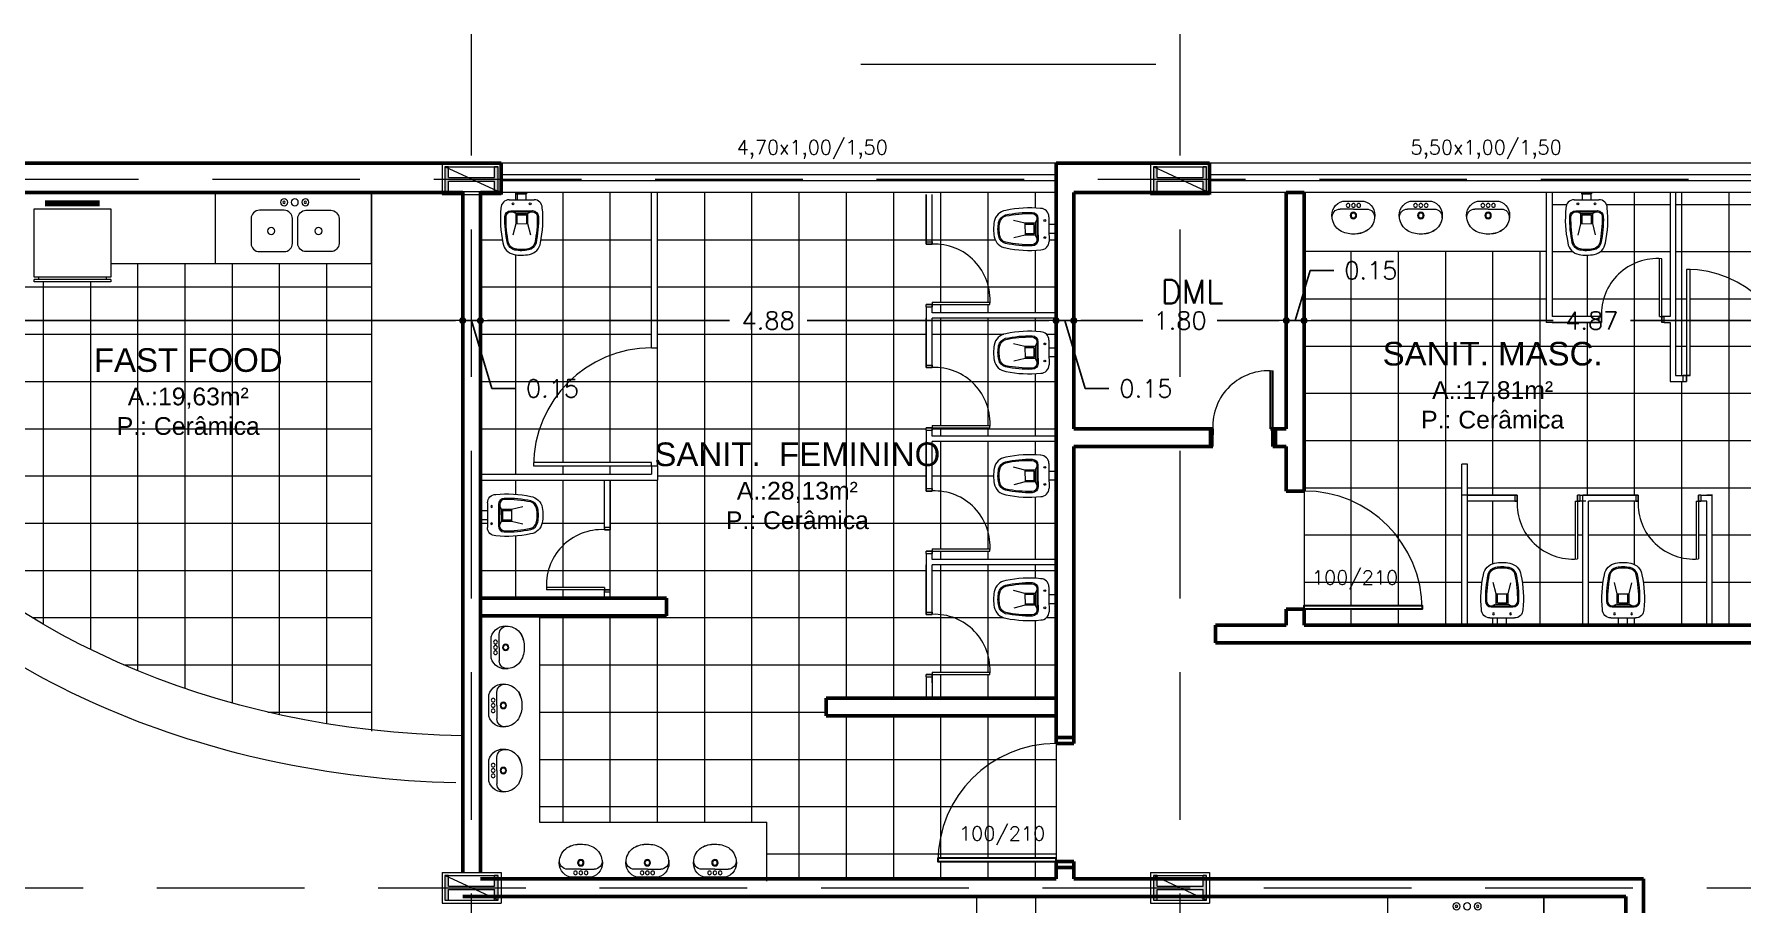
# Model space of a CAD drawing. Header units: millimetres. Extents: x 873 to 1072, y 159 to 369.
# Drawn here: x 923.58 to 938.04, y 186.31 to 193.68 of the extents above; entities that cross this region are included whole.
import ezdxf

# ---------------------------------------------------------------- set-up
doc = ezdxf.new("R2010")
doc.units = ezdxf.units.MM
doc.header["$LTSCALE"] = 10
doc.header["$PDMODE"] = 34
doc.linetypes.add('DASHED2', pattern=[0.375, 0.25, -0.125])
doc.layers.get('0').update_dxf_attribs({"color": 90})
for name, color, linetype, lineweight in [('cinza 03', 252, 'Continuous', 13), ('COR2', 90, 'Continuous', 9), ('COTA', 90, 'Continuous', 9), ('Esquadrias', 180, 'Continuous', 30), ('linha estutura', 252, 'Continuous', 13), ('MOB', 90, 'Continuous', 13), ('Mobilia', 90, 'Continuous', 13), ('PAREDES', 50, 'Continuous', 50), ('PAREDES 2', 50, 'Continuous', 50), ('Pilares', 16, 'Continuous', 20), ('pn 02', 16, 'Continuous', 20), ('PN-01', 90, 'Continuous', 13), ('PN-03', 180, 'Continuous', 30), ('SANITARIOS', 90, 'Continuous', 13), ('texto', 16, 'Continuous', 20)]:
    doc.layers.add(name, color=color, linetype=linetype, lineweight=lineweight)
doc.styles.get("Standard").update_dxf_attribs({"font": 'simplex.shx'})
doc.dimstyles.new('1-100', dxfattribs={"dimtxt": 0.15, "dimasz": 0.06, "dimexe": 0.2, "dimexo": 0.1, "dimgap": 0.1, "dimtad": 0, "dimzin": 0, "dimdsep": 46, "dimtxsty": 'Standard', "dimblk": 'DOT', "dimcen": 0.09, "dimclrd": 90, "dimclre": 90, "dimclrt": 16, "dimadec": 0, "dimazin": 0, "dimtfac": 1, "dimtofl": 0, "dimtmove": 0, "dimatfit": 3, "dimldrblk": 'DOT', "dimfxl": 0, "dimtolj": 1, "dimtzin": 0, "dimarcsym": 0})
pattern_1 = [(0, (928.8546, 192.33744), (0, 0.4), []), (90, (928.8546, 192.33744), (-0.4, 2e-17), [])]

# ---------------------------------------------------------------- blocks, each defined once
blk = doc.blocks.new('carraro-vaso-P')
at = {"layer": 'SANITARIOS'}
for p, q in [((-0.043, 0), (0.042, 0)), ((-0.043, 0), (-0.043, -0.01)), ((0.042, 0), (0.042, -0.01)), ((-0.105, -0.06), (0, -0.06)), ((-0.043, -0.01), (0.042, -0.01)), ((-0.038, -0.01), (-0.038, -0.06)), ((0, -0.06), (0.105, -0.06)), ((0.037, -0.01), (0.037, -0.06))]:
    blk.add_line(p, q, dxfattribs=at)
at = {"layer": 'SANITARIOS', "color": 7}
for p, q in [((-0.05, -0.178), (-0.078, -0.164)), ((-0.05, -0.263), (-0.075, -0.359)), ((0.05, -0.178), (0.078, -0.164)), ((0.05, -0.263), (0.074, -0.359))]:
    blk.add_line(p, q, dxfattribs=at)
at = {"layer": 'SANITARIOS', "color": 8}
for p, q in [((-0.05, -0.178), (-0.05, -0.263)), ((-0.05, -0.178), (0.05, -0.178)), ((-0.05, -0.263), (0.05, -0.263)), ((-0.04, -0.188), (-0.04, -0.263)), ((-0.04, -0.188), (0.04, -0.188)), ((0.04, -0.188), (0.04, -0.263)), ((0.05, -0.178), (0.05, -0.263))]:
    blk.add_line(p, q, dxfattribs=at)
at = {"layer": 'SANITARIOS'}
blk.add_lwpolyline([(0, -0.492, -0.052452), (-0.058, -0.486, -0.283821), (-0.121, -0.428, -0.055409), (-0.142, -0.202, -0.40571), (-0.092, -0.153), (0, -0.153), (0.092, -0.153, -0.40571), (0.142, -0.202, -0.055409), (0.121, -0.428, -0.283821), (0.058, -0.486, -0.052452), (0, -0.492, -0.051673)], format="xyb", dxfattribs=at)
at = {"layer": 'SANITARIOS', "color": 7}
blk.add_lwpolyline([(0, -0.482, -0.052555), (-0.056, -0.476, -0.282834), (-0.112, -0.426, -0.055302), (-0.132, -0.202, -0.405417), (-0.092, -0.163), (0.092, -0.163, -0.405417), (0.132, -0.202, -0.055302), (0.111, -0.426, -0.282834), (0.056, -0.476, -0.052555), (0, -0.482, -0.052555)], format="xyb", dxfattribs=at)
at = {"layer": 'SANITARIOS', "color": 8}
for centre in [(-0.073, -0.095), (0.072, -0.095)]:
    blk.add_circle(centre, 0.0075, dxfattribs=at)
at = {"layer": 'SANITARIOS'}
for centre, radius, start, end in [((0.755, -0.228), 0.935, 174.0046, 192.2109), ((-0.105, -0.13), 0.07, 90, 180), ((0.105, -0.13), 0.07, 0, 90), ((-0.755, -0.228), 0.935, 347.7891, 5.9954), ((-0.045, -0.41), 0.115, 187.7128, 260.2946), ((0.045, -0.41), 0.115, 279.7054, 352.2872), ((0, -0.216), 0.314, 258.1908, 270.023), ((0, -0.216), 0.314, 269.977, 281.8092)]:
    blk.add_arc(centre, radius, start, end, dxfattribs=at)
blk = doc.blocks.new('PIA')
at = {"layer": 'SANITARIOS'}
for q in [(930.986, 331.097), (931.211, 331.097)]:
    blk.add_line((931.098, 331.097), q, dxfattribs=at)
blk.add_lwpolyline([(931.188, 331.165), (931.008, 331.165)], dxfattribs=at)
blk.add_lwpolyline([(930.984, 330.914, 0.140097), (931.098, 330.886)], format="xyb", dxfattribs=at)
at = {"layer": 'SANITARIOS', "color": 7}
for centre, radius in [((931.053, 331.129), 0.0158), ((931.098, 331.043), 0.027), ((931.098, 331.129), 0.0158), ((931.143, 331.129), 0.0158)]:
    blk.add_circle(centre, radius, dxfattribs=at)
at = {"layer": 'SANITARIOS', "color": 8}
blk.add_circle((931.098, 331.043), 0.0203, dxfattribs=at)
at = {"layer": 'SANITARIOS'}
for centre, radius, start, end in [((931.04, 331.045), 0.124, 104.7967, 191.2251), ((930.986, 331.03), 0.0675, 90, 187.2354), ((931.157, 331.045), 0.124, 348.7749, 75.2033), ((931.211, 331.03), 0.0675, 352.7646, 90), ((931.06, 331.035), 0.142, 185.4529, 237.5567), ((931.092, 331.1), 0.214, 239.8755, 271.7757), ((931.105, 331.1), 0.214, 268.2243, 300.1245), ((931.136, 331.035), 0.142, 302.4433, 354.5471)]:
    blk.add_arc(centre, radius, start, end, dxfattribs=at)
blk = doc.blocks.new('pia coz.')
at = {"layer": 'COR2'}
blk.add_lwpolyline([(0, -0.6), (0, 0), (1.323, 0), (1.323, -0.6)], close=True, dxfattribs=at)
for points in [[(0.624, -0.43), (0.624, -0.22, 0.414214), (0.554, -0.15), (0.344, -0.15, 0.414214), (0.274, -0.22), (0.274, -0.43, 0.414214), (0.344, -0.5), (0.554, -0.5, 0.414214)], [(0.669, -0.43), (0.669, -0.22, -0.414214), (0.739, -0.15), (0.949, -0.15, -0.414214), (1.019, -0.22), (1.019, -0.43, -0.414214), (0.949, -0.5), (0.739, -0.5, -0.414214)]]:
    blk.add_lwpolyline(points, format="xyb", close=True, dxfattribs=at)
for centre, radius in [((0.559, -0.082), 0.03), ((0.559, -0.082), 0.01), ((0.649, -0.082), 0.03), ((0.739, -0.082), 0.03), ((0.739, -0.082), 0.01), ((0.448, -0.325), 0.03), ((0.849, -0.325), 0.03)]:
    blk.add_circle(centre, radius, dxfattribs=at)
blk = doc.blocks.new('geladeira')
at = {"layer": 'COR2'}
for p, q in [((-0.02, -0.05), (-0.02, 0)), ((-0.01, -0.05), (-0.01, 0)), ((0, -0.05), (0, 0)), ((0.01, -0.05), (0.01, 0)), ((0.02, -0.05), (0.02, 0)), ((0.03, -0.05), (0.03, 0)), ((0.04, -0.05), (0.04, 0)), ((0.05, -0.05), (0.05, 0)), ((0.06, -0.05), (0.06, 0)), ((0.07, -0.05), (0.07, 0)), ((0.08, -0.05), (0.08, 0)), ((0.09, -0.05), (0.09, 0)), ((0.1, -0.05), (0.1, 0)), ((0.11, -0.05), (0.11, 0)), ((0.12, -0.05), (0.12, 0)), ((0.13, -0.05), (0.13, 0)), ((0.14, -0.05), (0.14, 0)), ((0.15, -0.05), (0.15, 0)), ((0.16, -0.05), (0.16, 0)), ((0.17, -0.05), (0.17, 0)), ((0.18, -0.05), (0.18, 0)), ((0.19, -0.05), (0.19, 0)), ((0.2, -0.05), (0.2, 0)), ((0.21, -0.05), (0.21, 0)), ((0.22, -0.05), (0.22, 0)), ((0.23, -0.05), (0.23, 0)), ((0.24, -0.05), (0.24, 0)), ((0.25, -0.05), (0.25, 0)), ((0.26, -0.05), (0.26, 0)), ((0.27, -0.05), (0.27, 0)), ((0.28, -0.05), (0.28, 0)), ((0.29, -0.05), (0.29, 0)), ((0.3, -0.05), (0.3, 0)), ((0.31, -0.05), (0.31, 0)), ((0.32, -0.05), (0.32, 0)), ((0.33, -0.05), (0.33, 0)), ((0.34, -0.05), (0.34, 0)), ((0.35, -0.05), (0.35, 0)), ((0.36, -0.05), (0.36, 0)), ((0.37, -0.05), (0.37, 0)), ((0.38, -0.05), (0.38, 0)), ((0.39, -0.05), (0.39, 0)), ((0.4, -0.05), (0.4, 0)), ((0.41, -0.05), (0.41, 0)), ((0.42, -0.05), (0.42, 0)), ((0.43, -0.05), (0.43, 0)), ((0.53, -0.07), (-0.12, -0.07)), ((-0.12, -0.07), (-0.12, -0.65)), ((0.53, -0.65), (0.53, -0.07)), ((-0.12, -0.65), (0.53, -0.65)), ((-0.12, -0.67), (0.53, -0.67)), ((-0.12, -0.67), (-0.12, -0.69)), ((-0.12, -0.69), (0.53, -0.69)), ((-0.08, -0.65), (-0.08, -0.67)), ((0.49, -0.67), (0.49, -0.65)), ((0.53, -0.69), (0.53, -0.67))]:
    blk.add_line(p, q, dxfattribs=at)
blk = doc.blocks.new('_DOT')
at = {"color": 0, "linetype": 'ByBlock'}
blk.add_line((-0.5, 0), (-1, 0), dxfattribs=at)
at = {"color": 0, "linetype": 'ByBlock', "const_width": 0.5}
blk.add_lwpolyline([(-0.25, 0, 1), (0.25, 0, 1)], format="xyb", close=True, dxfattribs=at)
blk = doc.blocks.new('*D130')
at = {"layer": 'Defpoints', "color": 0}
for p in [(918.293, 191.253), (927.205, 191.253), (927.205, 191.253)]:
    blk.add_point(p, dxfattribs=at)
at = {"layer": 'linha estutura', "color": 90, "lineweight": -2}
for p, q in [((918.293, 191.353), (918.293, 191.453)), ((927.205, 191.353), (927.205, 191.453)), ((918.353, 191.253), (922.453, 191.253)), ((927.145, 191.253), (923.045, 191.253))]:
    blk.add_line(p, q, dxfattribs=at)
at = {"layer": 'linha estutura', "color": 90, "lineweight": -2, "xscale": 0.06, "yscale": 0.06, "zscale": 0.06, "rotation": 180}
blk.add_blockref('_DOT', (918.293, 191.253), dxfattribs=at)
at = {"layer": 'linha estutura', "color": 90, "lineweight": -2, "xscale": 0.06, "yscale": 0.06, "zscale": 0.06}
blk.add_blockref('_DOT', (927.205, 191.253), dxfattribs=at)
at = {"layer": 'linha estutura', "color": 16, "insert": (922.749, 191.253), "char_height": 0.15, "attachment_point": 5}
blk.add_mtext('\\A1;8.91', dxfattribs=at)
blk = doc.blocks.new('*D131')
at = {"layer": 'Defpoints', "color": 0}
for p in [(927.205, 191.253), (927.355, 191.253), (927.355, 191.253)]:
    blk.add_point(p, dxfattribs=at)
at = {"layer": 'linha estutura', "color": 90, "lineweight": -2}
for p, q in [((927.205, 191.353), (927.205, 191.453)), ((927.145, 191.253), (927.085, 191.253)), ((927.205, 191.253), (927.355, 191.253)), ((927.28, 191.253), (927.452, 190.678)), ((927.415, 191.253), (927.475, 191.253)), ((927.355, 191.153), (927.355, 191.053)), ((927.452, 190.678), (927.652, 190.678))]:
    blk.add_line(p, q, dxfattribs=at)
at = {"layer": 'linha estutura', "color": 90, "lineweight": -2, "xscale": 0.06, "yscale": 0.06, "zscale": 0.06}
blk.add_blockref('_DOT', (927.205, 191.253), dxfattribs=at)
at = {"layer": 'linha estutura', "color": 90, "lineweight": -2, "xscale": 0.06, "yscale": 0.06, "zscale": 0.06, "rotation": 180}
blk.add_blockref('_DOT', (927.355, 191.253), dxfattribs=at)
at = {"layer": 'linha estutura', "color": 16, "insert": (927.966, 190.678), "char_height": 0.15, "attachment_point": 5}
blk.add_mtext('\\A1;0.15', dxfattribs=at)
blk = doc.blocks.new('*D132')
at = {"layer": 'Defpoints', "color": 0}
for p in [(927.355, 191.253), (932.23, 191.253), (932.23, 191.253)]:
    blk.add_point(p, dxfattribs=at)
at = {"layer": 'linha estutura', "color": 90, "lineweight": -2}
for p, q in [((927.415, 191.253), (929.464, 191.253)), ((932.17, 191.253), (930.121, 191.253)), ((927.355, 191.153), (927.355, 191.053)), ((932.23, 191.153), (932.23, 191.053))]:
    blk.add_line(p, q, dxfattribs=at)
at = {"layer": 'linha estutura', "color": 90, "lineweight": -2, "xscale": 0.06, "yscale": 0.06, "zscale": 0.06, "rotation": 180}
blk.add_blockref('_DOT', (927.355, 191.253), dxfattribs=at)
at = {"layer": 'linha estutura', "color": 90, "lineweight": -2, "xscale": 0.06, "yscale": 0.06, "zscale": 0.06}
blk.add_blockref('_DOT', (932.23, 191.253), dxfattribs=at)
at = {"layer": 'linha estutura', "color": 16, "insert": (929.792, 191.253), "char_height": 0.15, "attachment_point": 5}
blk.add_mtext('\\A1;4.88', dxfattribs=at)
blk = doc.blocks.new('*D133')
at = {"layer": 'Defpoints', "color": 0}
for p in [(932.23, 191.253), (932.38, 191.253), (932.38, 191.253)]:
    blk.add_point(p, dxfattribs=at)
at = {"layer": 'linha estutura', "color": 90, "lineweight": -2}
for p, q in [((932.17, 191.253), (932.11, 191.253)), ((932.23, 191.253), (932.38, 191.253)), ((932.305, 191.253), (932.477, 190.678)), ((932.44, 191.253), (932.5, 191.253)), ((932.23, 191.153), (932.23, 191.053)), ((932.38, 191.153), (932.38, 191.053)), ((932.477, 190.678), (932.677, 190.678))]:
    blk.add_line(p, q, dxfattribs=at)
at = {"layer": 'linha estutura', "color": 90, "lineweight": -2, "xscale": 0.06, "yscale": 0.06, "zscale": 0.06}
blk.add_blockref('_DOT', (932.23, 191.253), dxfattribs=at)
at = {"layer": 'linha estutura', "color": 90, "lineweight": -2, "xscale": 0.06, "yscale": 0.06, "zscale": 0.06, "rotation": 180}
blk.add_blockref('_DOT', (932.38, 191.253), dxfattribs=at)
at = {"layer": 'linha estutura', "color": 16, "insert": (932.991, 190.678), "char_height": 0.15, "attachment_point": 5}
blk.add_mtext('\\A1;0.15', dxfattribs=at)
blk = doc.blocks.new('*D134')
at = {"layer": 'Defpoints', "color": 0}
for p in [(932.38, 191.253), (934.18, 191.253), (934.18, 191.253)]:
    blk.add_point(p, dxfattribs=at)
at = {"layer": 'linha estutura', "color": 90, "lineweight": -2}
for p, q in [((934.18, 191.353), (934.18, 191.453)), ((932.44, 191.253), (932.965, 191.253)), ((934.12, 191.253), (933.594, 191.253)), ((932.38, 191.153), (932.38, 191.053))]:
    blk.add_line(p, q, dxfattribs=at)
at = {"layer": 'linha estutura', "color": 90, "lineweight": -2, "xscale": 0.06, "yscale": 0.06, "zscale": 0.06, "rotation": 180}
blk.add_blockref('_DOT', (932.38, 191.253), dxfattribs=at)
at = {"layer": 'linha estutura', "color": 90, "lineweight": -2, "xscale": 0.06, "yscale": 0.06, "zscale": 0.06}
blk.add_blockref('_DOT', (934.18, 191.253), dxfattribs=at)
at = {"layer": 'linha estutura', "color": 16, "insert": (933.28, 191.253), "char_height": 0.15, "attachment_point": 5}
blk.add_mtext('\\A1;1.80', dxfattribs=at)
blk = doc.blocks.new('*D135')
at = {"layer": 'Defpoints', "color": 0}
for p in [(934.18, 191.253), (934.33, 191.253), (934.33, 191.253)]:
    blk.add_point(p, dxfattribs=at)
at = {"layer": 'linha estutura', "color": 90, "lineweight": -2}
for p, q in [((934.255, 191.253), (934.382, 191.678)), ((934.382, 191.678), (934.582, 191.678)), ((934.18, 191.353), (934.18, 191.453)), ((934.33, 191.353), (934.33, 191.453)), ((934.12, 191.253), (934.06, 191.253)), ((934.18, 191.253), (934.33, 191.253)), ((934.39, 191.253), (934.45, 191.253))]:
    blk.add_line(p, q, dxfattribs=at)
at = {"layer": 'linha estutura', "color": 90, "lineweight": -2, "xscale": 0.06, "yscale": 0.06, "zscale": 0.06}
blk.add_blockref('_DOT', (934.18, 191.253), dxfattribs=at)
at = {"layer": 'linha estutura', "color": 90, "lineweight": -2, "xscale": 0.06, "yscale": 0.06, "zscale": 0.06, "rotation": 180}
blk.add_blockref('_DOT', (934.33, 191.253), dxfattribs=at)
at = {"layer": 'linha estutura', "color": 16, "insert": (934.896, 191.678), "char_height": 0.15, "attachment_point": 5}
blk.add_mtext('\\A1;0.15', dxfattribs=at)
blk = doc.blocks.new('*D136')
at = {"layer": 'Defpoints', "color": 0}
for p in [(934.33, 191.253), (939.205, 191.253), (939.205, 191.253)]:
    blk.add_point(p, dxfattribs=at)
at = {"layer": 'linha estutura', "color": 90, "lineweight": -2}
for p, q in [((934.33, 191.353), (934.33, 191.453)), ((939.205, 191.353), (939.205, 191.453)), ((934.39, 191.253), (936.439, 191.253)), ((939.145, 191.253), (937.096, 191.253))]:
    blk.add_line(p, q, dxfattribs=at)
at = {"layer": 'linha estutura', "color": 90, "lineweight": -2, "xscale": 0.06, "yscale": 0.06, "zscale": 0.06, "rotation": 180}
blk.add_blockref('_DOT', (934.33, 191.253), dxfattribs=at)
at = {"layer": 'linha estutura', "color": 90, "lineweight": -2, "xscale": 0.06, "yscale": 0.06, "zscale": 0.06}
blk.add_blockref('_DOT', (939.205, 191.253), dxfattribs=at)
at = {"layer": 'linha estutura', "color": 16, "insert": (936.767, 191.253), "char_height": 0.15, "attachment_point": 5}
blk.add_mtext('\\A1;4.87', dxfattribs=at)

msp = doc.modelspace()

# ---------------------------------------------------------------- hatches: boundary and pattern name
at = {"layer": 'cinza 03'}
h = msp.add_hatch(dxfattribs=at)
h.set_pattern_fill('_USER', color=256, scale=0.4, style=0, double=1, pattern_type=0)
h.set_pattern_definition(pattern_1)
edge = h.paths.add_edge_path()
edge.add_line((926.432, 191.737), (924.226, 191.737))
edge.add_line((924.226, 191.737), (924.226, 191.621))
edge.add_line((924.226, 191.621), (924.186, 191.621))
edge.add_line((924.186, 191.621), (924.186, 191.601))
edge.add_line((924.186, 191.601), (924.226, 191.601))
edge.add_line((924.226, 191.601), (924.226, 191.581))
edge.add_line((924.226, 191.581), (923.576, 191.581))
edge.add_line((923.576, 191.581), (923.576, 191.601))
edge.add_line((923.576, 191.601), (923.616, 191.601))
edge.add_line((923.616, 191.601), (923.616, 191.621))
edge.add_line((923.616, 191.621), (923.576, 191.621))
edge.add_line((923.576, 191.621), (923.576, 191.737))
edge.add_line((923.576, 191.737), (922.127, 191.737))
edge.add_line((922.127, 191.737), (921.977, 191.737))
edge.add_arc((921.977, 190.737), 1, 90, 134.2438)
edge.add_line((921.28, 191.454), (921.28, 190.767))
edge.add_line((921.28, 190.767), (921.977, 190.767))
edge.add_line((921.977, 190.767), (921.977, 190.737))
edge.add_line((921.977, 190.737), (922.127, 190.737))
edge.add_line((922.127, 190.737), (922.127, 189.987))
edge.add_ellipse((927.32, 192.337), major_axis=(6.04, 0), ratio=0.761558, start_angle=210.7222, end_angle=261.5517)
edge.add_line((926.432, 187.787), (926.432, 191.737))
h.paths.add_polyline_path([(920.978, 190.767), (921.28, 190.767), (921.28, 191.454, 0.194548)], flags=16)
h.paths.add_polyline_path([(921.53, 192.32), (921.28, 192.32), (921.28, 191.454, -0.195484), (921.977, 191.737), (921.977, 192.337), (921.53, 192.337)])
h.paths.add_polyline_path([(921.28, 189.987), (921.977, 189.987), (921.977, 190.737), (921.28, 190.737)], flags=17)
h.paths.add_polyline_path([(921.28, 189.987), (921.28, 190.737), (920.977, 190.737), (920.977, 190.767), (920.978, 190.767, -0.194548), (921.28, 191.454), (921.28, 192.32), (921.03, 192.32), (921.03, 192.337), (918.293, 192.337), (918.293, 189.987)])
h.paths.add_polyline_path([(924.05, 191.069), (925.711, 191.069), (925.711, 190.144), (924.05, 190.144)], flags=24)
h.paths.add_polyline_path([(921.129, 190.777), (921.952, 190.777), (921.952, 191.051), (921.129, 191.051)], flags=9)
h.paths.add_polyline_path([(918.956, 191.431), (920.341, 191.431), (920.341, 191.091), (918.956, 191.091)], flags=24)
h.paths.add_polyline_path([(918.76, 191.872), (920.647, 191.872), (920.647, 191.429), (918.76, 191.429)], flags=24)
h = msp.add_hatch(dxfattribs=at)
h.set_pattern_fill('_USER', color=256, scale=0.4, style=0, double=1, pattern_type=0)
h.set_pattern_definition(pattern_1)
h.paths.add_polyline_path([(930.284, 187.907), (930.284, 188.057), (931.13, 188.057), (931.13, 188.235), (931.13, 188.255), (931.18, 188.255), (931.18, 188.275), (931.67, 188.275, 0.440458), (931.18, 188.765), (931.13, 188.765), (931.13, 188.785), (931.13, 189.185), (931.13, 189.28), (931.13, 189.3), (931.18, 189.3), (931.18, 189.32), (931.67, 189.32, 0.440458), (931.18, 189.81), (931.13, 189.81), (931.13, 189.83), (931.13, 190.23), (931.13, 190.325), (931.13, 190.345), (931.18, 190.345), (931.18, 190.365), (931.67, 190.365, 0.440458), (931.18, 190.855), (931.13, 190.855), (931.13, 190.875), (931.13, 191.275), (931.13, 191.37), (931.13, 191.39), (931.18, 191.39), (931.18, 191.41), (931.67, 191.41, 0.440458), (931.18, 191.9), (931.13, 191.9), (931.13, 191.92), (931.18, 191.92), (931.18, 191.9, -0.453254), (931.669, 191.39), (931.18, 191.39), (931.18, 191.37), (931.18, 191.32), (932.23, 191.32), (932.23, 191.985), (932.22, 191.985), (932.22, 191.99), (932.17, 191.99), (932.17, 191.923, -0.414214), (932.1, 191.853, -0.079608), (931.805, 191.868, -0.327728), (931.706, 191.962, -0.051673), (931.7, 192.027, -0.051673), (931.706, 192.091, -0.327728), (931.804, 192.186, -0.079608), (932.099, 192.203, -0.414214), (932.169, 192.133), (932.17, 192.065), (932.22, 192.065), (932.22, 192.07), (932.23, 192.07), (932.23, 192.337), (928.855, 192.337), (928.855, 191.022), (928.805, 191.022, 0.405453), (927.805, 190.052), (928.805, 190.052), (928.805, 190.022), (928.855, 190.022), (928.855, 189.902), (928.455, 189.902), (928.455, 189.502), (928.455, 189.482), (928.405, 189.482, 0.440458), (927.914, 188.992), (928.405, 188.992), (928.405, 188.972), (928.455, 188.972), (928.455, 188.952), (928.455, 188.902), (928.93, 188.902), (928.93, 188.752), (927.855, 188.752), (927.855, 187.007), (929.78, 187.007), (929.78, 186.525), (932.23, 186.525), (932.23, 186.672), (931.23, 186.672), (931.23, 186.702), (931.23, 186.702, -0.405453), (932.23, 187.672), (932.23, 187.907)])
h.paths.add_polyline_path([(931.23, 186.702), (932.23, 186.702), (932.23, 187.672, 0.405453)], flags=16)
h.paths.add_polyline_path([(931.669, 188.255), (931.18, 188.255), (931.18, 188.057), (932.23, 188.057), (932.23, 188.85), (932.22, 188.85), (932.22, 188.855), (932.17, 188.855), (932.17, 188.788, -0.414214), (932.1, 188.718, -0.079608), (931.805, 188.733, -0.327728), (931.706, 188.828, -0.051673), (931.7, 188.892, -0.051673), (931.706, 188.956, -0.327728), (931.804, 189.051, -0.079608), (932.099, 189.068, -0.414214), (932.169, 188.998), (932.17, 188.93), (932.22, 188.93), (932.22, 188.935), (932.23, 188.935), (932.23, 189.185), (931.18, 189.185), (931.18, 188.785), (931.18, 188.765, -0.453254)], flags=17)
h.paths.add_polyline_path([(931.669, 189.3), (931.18, 189.3), (931.18, 189.28), (931.18, 189.23), (932.23, 189.23), (932.23, 189.895), (932.22, 189.895), (932.22, 189.9), (932.17, 189.9), (932.17, 189.833, -0.414214), (932.1, 189.763, -0.079608), (931.805, 189.778, -0.327728), (931.706, 189.872, -0.051673), (931.7, 189.937, -0.051673), (931.706, 190.001, -0.327728), (931.804, 190.096, -0.079608), (932.099, 190.113, -0.414214), (932.169, 190.043), (932.17, 189.975), (932.22, 189.975), (932.22, 189.98), (932.23, 189.98), (932.23, 190.23), (931.18, 190.23), (931.18, 189.83), (931.18, 189.81, -0.453254)], flags=17)
h.paths.add_polyline_path([(931.805, 190.823, -0.327728), (931.706, 190.917, -0.051673), (931.7, 190.982, -0.051673), (931.706, 191.046, -0.327728), (931.804, 191.141, -0.079608), (932.099, 191.158, -0.414214), (932.169, 191.088), (932.17, 191.02), (932.22, 191.02), (932.22, 191.025), (932.23, 191.025), (932.23, 191.275), (931.18, 191.275), (931.18, 190.875), (931.18, 190.855, -0.453254), (931.669, 190.345), (931.18, 190.345), (931.18, 190.325), (931.18, 190.275), (932.23, 190.275), (932.23, 190.94), (932.22, 190.94), (932.22, 190.945), (932.17, 190.945), (932.17, 190.878, -0.414214), (932.1, 190.808, -0.079608)], flags=17)
h.paths.add_polyline_path([(928.805, 192.337), (927.746, 192.337), (927.746, 192.328), (927.741, 192.328), (927.741, 192.278), (927.808, 192.278, -0.414214), (927.879, 192.208, -0.079608), (927.863, 191.912, -0.327728), (927.769, 191.814, -0.051673), (927.705, 191.807, -0.051673), (927.64, 191.814, -0.327728), (927.545, 191.912, -0.079608), (927.529, 192.207, -0.414214), (927.598, 192.277), (927.666, 192.277), (927.666, 192.327), (927.661, 192.327), (927.661, 192.337), (927.53, 192.337), (927.53, 192.32), (927.355, 192.32), (927.355, 189.952), (928.805, 189.952), (928.805, 190.022), (927.805, 190.022), (927.805, 190.052), (927.805, 190.052, -0.405453), (928.805, 191.022)])
h.paths.add_polyline_path([(928.405, 189.482), (928.405, 189.502), (928.405, 189.902), (927.355, 189.902), (927.355, 189.648), (927.365, 189.648), (927.365, 189.643), (927.415, 189.643), (927.415, 189.711, -0.414214), (927.485, 189.781, -0.079608), (927.78, 189.764, -0.327728), (927.878, 189.669, -0.051673), (927.885, 189.605, -0.051673), (927.878, 189.54, -0.327728), (927.78, 189.446, -0.079608), (927.484, 189.431, -0.414214), (927.414, 189.501), (927.415, 189.568), (927.365, 189.568), (927.365, 189.563), (927.355, 189.563), (927.355, 188.902), (928.405, 188.902), (928.405, 188.952), (928.405, 188.972), (927.915, 188.972, -0.453254)])
h.paths.add_polyline_path([(931.362, 186.764), (932.185, 186.764), (932.185, 187.038), (931.362, 187.038)], flags=8)
h.paths.add_polyline_path([(928.791, 190.271), (931.287, 190.271), (931.287, 189.346), (928.791, 189.346)], flags=24)
h = msp.add_hatch(dxfattribs=at)
h.set_pattern_fill('_USER', color=256, scale=0.4, style=0, double=1, pattern_type=0)
h.set_pattern_definition([(0, (934.3296, 191.83744), (0, 0.4), []), (90, (934.3296, 191.83744), (-0.4, 2e-17), [])])
h.paths.add_polyline_path([(934.33, 191.837), (934.33, 189.81, -0.405453), (935.329, 188.84), (935.33, 188.84), (935.33, 188.81), (934.33, 188.81), (934.33, 188.675), (935.665, 188.675), (935.665, 189.775), (935.665, 190.037), (935.715, 190.037), (935.715, 189.775), (936.115, 189.775), (936.135, 189.775), (936.135, 189.725, 0.440458), (936.625, 189.235), (936.625, 189.725), (936.645, 189.725), (936.645, 189.775), (936.665, 189.775), (936.825, 189.775), (937.14, 189.775), (937.16, 189.775), (937.16, 189.725, 0.440458), (937.65, 189.235), (937.65, 189.725), (937.67, 189.725), (937.67, 189.775), (937.69, 189.775), (937.785, 189.775), (937.785, 188.675), (939.205, 188.675), (939.205, 189.2), (939.205, 190.737), (938.47, 190.737), (938.47, 190.787, 0.404482), (937.6, 191.687), (937.6, 190.787), (937.57, 190.787), (937.57, 190.737), (937.54, 190.737), (937.43, 190.737), (937.43, 191.237), (937.38, 191.237), (937.36, 191.237), (937.36, 191.287), (937.34, 191.287), (937.34, 191.778, 0.440458), (936.85, 191.287), (936.85, 191.237), (936.83, 191.237), (936.38, 191.237), (936.38, 191.837)])
h.paths.add_polyline_path([(938.771, 190.154), (939.171, 190.154), (939.171, 190.134), (938.771, 190.134)], flags=16)
h.paths.add_polyline_path([(938.984, 190.58, 0.290031), (938.997, 190.591, -0.430703), (939.171, 190.674), (939.171, 190.33, -0.430703), (938.997, 190.413, 0.290031), (938.984, 190.423, -0.382247), (938.928, 190.489, 0.010262), (938.928, 190.515, -0.382247)], flags=16)
h.paths.add_polyline_path([(938.984, 189.89, 0.083383), (938.989, 189.892, 0.201768), (938.997, 189.901, -0.430703), (939.171, 189.984), (939.171, 189.639, -0.430703), (938.997, 189.723, 0.290031), (938.984, 189.733, -0.382247), (938.928, 189.798, 0.010262), (938.928, 189.825, -0.382247)], flags=16)
h.paths.add_polyline_path([(938.771, 189.42), (939.171, 189.42), (939.171, 189.4), (938.771, 189.4)], flags=16)
h.paths.add_polyline_path([(938.984, 189.156, 0.083383), (938.989, 189.158, 0.201768), (938.997, 189.167, -0.430703), (939.171, 189.25), (939.171, 188.906, -0.430703), (938.997, 188.989, 0.290031), (938.984, 188.999, -0.382247), (938.928, 189.065, 0.010262), (938.928, 189.091, -0.382247)], flags=16)
h.paths.add_polyline_path([(937.36, 191.777), (937.36, 191.287), (937.38, 191.287), (937.43, 191.287), (937.43, 192.337), (936.764, 192.337), (936.764, 192.328), (936.759, 192.328), (936.759, 192.278), (936.827, 192.278, -0.414214), (936.897, 192.208, -0.079608), (936.881, 191.912, -0.327728), (936.787, 191.814, -0.051673), (936.723, 191.807, -0.051673), (936.658, 191.814, -0.327728), (936.564, 191.912, -0.079608), (936.547, 192.207, -0.414214), (936.617, 192.277), (936.684, 192.277), (936.684, 192.327), (936.679, 192.327), (936.679, 192.337), (936.43, 192.337), (936.43, 191.287), (936.83, 191.287), (936.85, 191.287, -0.453254)])
h.paths.add_polyline_path([(938.659, 191.912, -0.079608), (938.642, 192.207, -0.414214), (938.712, 192.277), (938.78, 192.277), (938.78, 192.327), (938.775, 192.327), (938.775, 192.337), (937.475, 192.337), (937.475, 190.787), (937.54, 190.787), (937.57, 190.787), (937.57, 191.687), (937.6, 191.687), (937.6, 191.687, -0.404482), (938.47, 190.787), (938.5, 190.787), (939.205, 190.787), (939.205, 192.32), (939.03, 192.32), (939.03, 192.337), (938.86, 192.337), (938.86, 192.328), (938.855, 192.328), (938.855, 192.278), (938.922, 192.278, -0.414214), (938.992, 192.208, -0.079608), (938.977, 191.912, -0.327728), (938.882, 191.814, -0.051673), (938.818, 191.807, -0.051673), (938.754, 191.814, -0.327728)])
h.paths.add_polyline_path([(937.74, 189.725), (937.69, 189.725), (937.67, 189.725), (937.67, 189.236, -0.453254), (937.16, 189.725), (937.14, 189.725), (936.74, 189.725), (936.74, 188.675), (936.989, 188.675), (936.989, 188.685), (936.994, 188.685), (936.994, 188.735), (936.927, 188.735, -0.414214), (936.857, 188.805, -0.079608), (936.874, 189.101, -0.327728), (936.968, 189.198, -0.051673), (937.033, 189.205, -0.051673), (937.097, 189.198, -0.327728), (937.191, 189.1, -0.079608), (937.207, 188.805, -0.414214), (937.137, 188.735), (937.069, 188.735), (937.069, 188.685), (937.074, 188.685), (937.074, 188.675), (937.74, 188.675)], flags=17)
h.paths.add_polyline_path([(936.69, 189.725), (936.665, 189.725), (936.645, 189.725), (936.645, 189.236, -0.453254), (936.135, 189.725), (936.115, 189.725), (935.715, 189.725), (935.715, 188.675), (935.964, 188.675), (935.964, 188.685), (935.969, 188.685), (935.969, 188.735), (935.902, 188.735, -0.414214), (935.832, 188.805, -0.079608), (935.849, 189.101, -0.327728), (935.943, 189.198, -0.051673), (936.008, 189.205, -0.051673), (936.072, 189.198, -0.327728), (936.166, 189.1, -0.079608), (936.182, 188.805, -0.414214), (936.112, 188.735), (936.044, 188.735), (936.044, 188.685), (936.049, 188.685), (936.049, 188.675), (936.69, 188.675)], flags=16)
h.paths.add_polyline_path([(934.33, 189.81), (934.33, 188.84), (935.329, 188.84, 0.405453)], flags=16)
h.paths.add_polyline_path([(934.964, 191.123), (936.89, 191.123), (936.89, 190.197), (934.964, 190.197)], flags=24)
h.paths.add_polyline_path([(934.352, 188.932), (935.174, 188.932), (935.174, 189.206), (934.352, 189.206)], flags=8)
at = {"layer": 'Pilares'}
for points in [[(927.055, 192.555), (927.055, 192.345), (927.085, 192.345), (927.085, 192.435), (927.475, 192.435), (927.475, 192.345), (927.505, 192.345), (927.505, 192.555), (927.475, 192.555), (927.475, 192.465), (927.085, 192.465), (927.085, 192.555)], [(933.055, 192.555), (933.055, 192.345), (933.085, 192.345), (933.085, 192.435), (933.475, 192.435), (933.475, 192.345), (933.505, 192.345), (933.505, 192.555), (933.475, 192.555), (933.475, 192.465), (933.085, 192.465), (933.085, 192.555)], [(927.055, 186.555), (927.055, 186.345), (927.085, 186.345), (927.085, 186.435), (927.475, 186.435), (927.475, 186.345), (927.505, 186.345), (927.505, 186.555), (927.475, 186.555), (927.475, 186.465), (927.085, 186.465), (927.085, 186.555)], [(933.055, 186.555), (933.055, 186.345), (933.085, 186.345), (933.085, 186.435), (933.475, 186.435), (933.475, 186.345), (933.505, 186.345), (933.505, 186.555), (933.475, 186.555), (933.475, 186.465), (933.085, 186.465), (933.085, 186.555)]]:
    msp.add_hatch(color=256, dxfattribs=at).paths.add_polyline_path(points)

# ---------------------------------------------------------------- linework, layer by layer
at = {"layer": 'cinza 03'}
for p, q in [((930.576, 193.425), (933.076, 193.425)), ((934.33, 189.81), (934.33, 188.81)), ((932.23, 187.672), (932.23, 186.672))]:
    msp.add_line(p, q, dxfattribs=at)
for centre, radius, start, end in [((931.201, 191.431), 0.47, 355.0374, 92.5678), ((928.805, 190.022), 1, 90, 180), ((931.201, 190.386), 0.47, 355.0374, 92.5678), ((934.027, 190.358), 0.47, 85.0374, 182.5678), ((931.201, 189.341), 0.47, 355.0374, 92.5678), ((934.33, 188.81), 1, 0, 90), ((936.604, 189.704), 0.47, 177.4322, 274.9626), ((937.629, 189.704), 0.47, 177.4322, 274.9626), ((928.384, 189.013), 0.47, 87.4322, 184.9626), ((931.201, 188.296), 0.47, 355.0374, 92.5678), ((932.23, 186.672), 1, 90, 180)]:
    msp.add_arc(centre, radius, start, end, dxfattribs=at)
at = {"layer": 'COTA'}
for p, q in [((928.805, 191.022), (928.855, 191.022)), ((928.805, 190.022), (928.855, 190.022)), ((929.78, 186.507), (929.78, 187.007))]:
    msp.add_line(p, q, dxfattribs=at)
for points in [[(937.6, 190.787), (937.6, 191.687), (937.57, 191.687), (937.57, 190.787)], [(927.805, 190.022), (928.805, 190.022), (928.805, 190.052), (927.805, 190.052)]]:
    msp.add_lwpolyline(points, close=True, dxfattribs=at)
msp.add_arc((937.57, 190.787), 0.9, 0, 90, dxfattribs=at)
at = {"layer": 'Esquadrias'}
for p, q in [((934.047, 190.337), (934.047, 190.827)), ((934.067, 190.337), (934.067, 190.827)), ((933.537, 190.337), (933.557, 190.337)), ((933.557, 190.337), (933.537, 190.337)), ((933.557, 190.337), (933.557, 190.287)), ((933.557, 190.187), (933.557, 190.337))]:
    msp.add_line(p, q, dxfattribs=at)
at = {"layer": 'linha estutura', "linetype": 'DASHED2', "ltscale": 0.5}
for p, q in [((927.28, 164.526), (927.28, 193.679)), ((933.28, 164.526), (933.28, 193.679)), ((904.46, 192.45), (984.81, 192.45)), ((903.99, 186.45), (990.82, 186.45))]:
    msp.add_line(p, q, dxfattribs=at)
at = {"layer": 'MOB'}
for p, q in [((936.38, 191.837), (934.33, 191.837)), ((927.855, 188.752), (927.855, 187.007)), ((927.855, 187.007), (929.78, 187.007))]:
    msp.add_line(p, q, dxfattribs=at)
at = {"layer": 'Mobilia', "ltscale": 0.05}
for p, q in [((926.432, 192.337), (926.432, 187.775)), ((924.226, 191.737), (926.432, 191.737)), ((936.36, 186.375), (936.36, 181.423))]:
    msp.add_line(p, q, dxfattribs=at)
at = {"layer": 'PAREDES'}
for p, q in [((927.205, 192.287), (927.205, 191.837)), ((927.205, 192.287), (927.205, 191.837)), ((927.205, 188.587), (927.205, 191.837)), ((933.537, 190.187), (933.537, 190.337)), ((927.355, 188.902), (928.93, 188.902)), ((928.93, 188.752), (928.93, 188.902)), ((927.355, 188.752), (928.93, 188.752)), ((930.284, 187.907), (930.284, 188.057)), ((932.23, 187.722), (932.38, 187.722)), ((932.23, 187.672), (932.38, 187.672)), ((932.23, 187.672), (932.38, 187.672)), ((932.23, 187.672), (932.38, 187.672))]:
    msp.add_line(p, q, dxfattribs=at)
at = {"layer": 'PAREDES', "linetype": 'Continuous'}
for p, q in [((934.18, 188.675), (934.18, 188.81)), ((934.33, 188.675), (934.33, 188.81)), ((934.18, 188.675), (933.58, 188.675)), ((939.205, 188.675), (934.33, 188.675)), ((939.205, 188.525), (933.58, 188.525)), ((932.23, 186.525), (932.23, 186.672)), ((932.23, 186.672), (932.38, 186.672)), ((932.23, 186.672), (932.38, 186.672)), ((932.23, 186.537), (932.23, 186.672)), ((932.23, 186.622), (932.38, 186.622)), ((932.38, 186.525), (932.38, 186.672)), ((932.23, 186.525), (927.355, 186.525)), ((937.205, 186.525), (932.38, 186.525)), ((932.23, 186.375), (927.205, 186.375)), ((937.055, 186.375), (932.23, 186.375))]:
    msp.add_line(p, q, dxfattribs=at)
at = {"layer": 'PAREDES 2'}
for p, q in [((927.53, 192.587), (909.155, 192.587)), ((927.53, 192.337), (927.53, 192.587)), ((927.53, 192.58), (927.53, 192.32)), ((932.373, 192.587), (932.23, 192.587)), ((932.23, 187.672), (932.23, 192.587)), ((933.53, 192.587), (932.373, 192.587)), ((933.53, 192.337), (933.53, 192.587)), ((933.53, 192.58), (933.53, 192.32)), ((927.205, 192.337), (918.293, 192.337)), ((927.205, 192.337), (927.205, 186.58)), ((927.355, 192.337), (927.355, 186.58)), ((927.53, 192.337), (927.355, 192.337)), ((932.38, 190.337), (932.38, 192.337)), ((933.53, 192.337), (932.38, 192.337)), ((934.18, 190.337), (934.18, 192.337)), ((934.18, 192.337), (934.33, 192.337)), ((934.33, 189.81), (934.33, 192.337)), ((934.33, 189.81), (934.33, 192.337)), ((933.557, 190.337), (932.38, 190.337)), ((934.047, 190.337), (934.087, 190.337)), ((934.18, 190.337), (934.067, 190.337)), ((934.087, 190.337), (934.067, 190.337)), ((934.067, 190.337), (934.067, 190.287)), ((934.067, 190.187), (934.067, 190.337)), ((934.087, 190.187), (934.087, 190.337)), ((932.38, 187.672), (932.38, 190.187)), ((933.557, 190.187), (932.38, 190.187)), ((934.18, 190.187), (934.067, 190.187)), ((934.18, 189.81), (934.18, 190.187)), ((934.33, 189.81), (934.18, 189.81)), ((934.33, 188.81), (934.18, 188.81)), ((933.58, 188.525), (933.58, 188.675)), ((930.284, 188.057), (932.23, 188.057)), ((930.284, 187.907), (932.23, 187.907)), ((937.205, 186.525), (937.205, 180.675)), ((932.055, 186.375), (932.055, 186.375)), ((937.055, 186.375), (937.055, 180.675))]:
    msp.add_line(p, q, dxfattribs=at)
at = {"layer": 'Pilares'}
for p, q in [((927.03, 192.58), (927.03, 192.32)), ((927.03, 192.58), (927.53, 192.58)), ((927.055, 192.555), (927.505, 192.555)), ((927.505, 192.345), (927.055, 192.555)), ((933.03, 192.58), (933.03, 192.32)), ((933.03, 192.58), (933.53, 192.58)), ((933.055, 192.555), (933.505, 192.555)), ((933.505, 192.345), (933.055, 192.555)), ((927.055, 192.345), (927.505, 192.345)), ((933.055, 192.345), (933.505, 192.345)), ((927.03, 192.32), (927.53, 192.32)), ((933.03, 192.32), (933.53, 192.32)), ((927.03, 186.58), (927.03, 186.32)), ((927.03, 186.58), (927.53, 186.58)), ((927.055, 186.555), (927.505, 186.555)), ((927.505, 186.345), (927.055, 186.555)), ((927.53, 186.58), (927.53, 186.32)), ((933.03, 186.58), (933.03, 186.32)), ((933.03, 186.58), (933.53, 186.58)), ((933.055, 186.555), (933.505, 186.555)), ((933.505, 186.345), (933.055, 186.555)), ((933.53, 186.58), (933.53, 186.32)), ((927.03, 186.32), (927.53, 186.32)), ((927.055, 186.345), (927.505, 186.345)), ((933.03, 186.32), (933.53, 186.32)), ((933.055, 186.345), (933.505, 186.345))]:
    msp.add_line(p, q, dxfattribs=at)
at = {"layer": 'Pilares', "linetype": 'Continuous'}
for p, q in [((927.085, 192.465), (927.085, 192.555)), ((927.475, 192.465), (927.475, 192.555)), ((933.085, 192.465), (933.085, 192.555)), ((933.475, 192.465), (933.475, 192.555)), ((927.085, 192.465), (927.475, 192.465)), ((927.085, 192.345), (927.085, 192.435)), ((927.085, 192.435), (927.475, 192.435)), ((927.475, 192.345), (927.475, 192.435)), ((933.085, 192.465), (933.475, 192.465)), ((933.085, 192.345), (933.085, 192.435)), ((933.085, 192.435), (933.475, 192.435)), ((933.475, 192.345), (933.475, 192.435)), ((927.085, 186.465), (927.085, 186.555)), ((927.475, 186.465), (927.475, 186.555)), ((933.085, 186.465), (933.085, 186.555)), ((933.475, 186.465), (933.475, 186.555)), ((927.085, 186.465), (927.475, 186.465)), ((927.085, 186.345), (927.085, 186.435)), ((927.085, 186.435), (927.475, 186.435)), ((927.475, 186.345), (927.475, 186.435)), ((933.085, 186.465), (933.475, 186.465)), ((933.085, 186.345), (933.085, 186.435)), ((933.085, 186.435), (933.475, 186.435)), ((933.475, 186.345), (933.475, 186.435))]:
    msp.add_line(p, q, dxfattribs=at)
for points in [[(927.085, 192.555), (927.055, 192.555), (927.055, 192.345), (927.085, 192.345)], [(927.475, 192.345), (927.505, 192.345), (927.505, 192.555), (927.475, 192.555)], [(933.085, 192.555), (933.055, 192.555), (933.055, 192.345), (933.085, 192.345)], [(933.475, 192.345), (933.505, 192.345), (933.505, 192.555), (933.475, 192.555)], [(927.085, 186.555), (927.055, 186.555), (927.055, 186.345), (927.085, 186.345)], [(927.475, 186.345), (927.505, 186.345), (927.505, 186.555), (927.475, 186.555)], [(933.085, 186.555), (933.055, 186.555), (933.055, 186.345), (933.085, 186.345)], [(933.475, 186.345), (933.505, 186.345), (933.505, 186.555), (933.475, 186.555)]]:
    msp.add_lwpolyline(points, dxfattribs=at)
at = {"layer": 'pn 02'}
for p, q in [((928.805, 191.022), (928.805, 192.337)), ((928.855, 191.022), (928.855, 192.337)), ((931.13, 192.32), (931.13, 191.92)), ((931.13, 191.92), (931.13, 192.32)), ((931.18, 191.92), (931.18, 192.32)), ((931.13, 191.92), (931.18, 191.92)), ((931.13, 191.9), (931.13, 191.92)), ((931.13, 191.92), (931.13, 191.9)), ((931.18, 191.92), (931.18, 191.9)), ((931.18, 191.9), (931.18, 191.92)), ((931.18, 191.9), (931.13, 191.9)), ((931.13, 191.9), (931.18, 191.9)), ((931.18, 191.39), (931.13, 191.39)), ((931.13, 191.37), (931.13, 191.39)), ((931.13, 191.39), (931.18, 191.39)), ((931.13, 191.37), (931.18, 191.37)), ((931.13, 191.37), (931.13, 191.21)), ((931.18, 191.41), (931.18, 191.37)), ((931.18, 191.41), (931.67, 191.41)), ((931.18, 191.37), (931.18, 191.39)), ((931.18, 191.39), (931.669, 191.39)), ((931.18, 191.32), (931.18, 191.37)), ((931.13, 191.275), (931.13, 190.875)), ((931.13, 190.875), (931.13, 191.275)), ((932.23, 191.32), (931.18, 191.32)), ((932.23, 191.275), (931.18, 191.275)), ((931.18, 190.875), (931.18, 191.275)), ((931.13, 190.875), (931.18, 190.875)), ((931.13, 190.855), (931.13, 190.875)), ((931.13, 190.875), (931.13, 190.855)), ((931.18, 190.855), (931.13, 190.855)), ((931.13, 190.855), (931.18, 190.855)), ((931.18, 190.875), (931.18, 190.855)), ((931.18, 190.855), (931.18, 190.875)), ((931.18, 190.345), (931.13, 190.345)), ((931.13, 190.325), (931.13, 190.345)), ((931.13, 190.345), (931.18, 190.345)), ((931.13, 190.325), (931.18, 190.325)), ((931.13, 190.325), (931.13, 190.165)), ((931.18, 190.365), (931.18, 190.325)), ((931.18, 190.365), (931.67, 190.365)), ((931.18, 190.325), (931.18, 190.345)), ((931.18, 190.345), (931.669, 190.345)), ((931.18, 190.275), (931.18, 190.325)), ((931.13, 190.23), (931.13, 189.83)), ((931.13, 189.83), (931.13, 190.23)), ((932.23, 190.275), (931.18, 190.275)), ((932.23, 190.23), (931.18, 190.23)), ((931.18, 189.83), (931.18, 190.23)), ((927.355, 189.952), (928.805, 189.952)), ((927.355, 189.902), (928.855, 189.902)), ((928.405, 189.502), (928.405, 189.902)), ((928.455, 189.902), (928.455, 189.502)), ((928.455, 189.502), (928.455, 189.902)), ((928.805, 190.022), (928.805, 189.952)), ((928.855, 190.022), (928.855, 189.902)), ((931.13, 189.83), (931.18, 189.83)), ((931.13, 189.81), (931.13, 189.83)), ((931.13, 189.83), (931.13, 189.81)), ((931.18, 189.81), (931.13, 189.81)), ((931.13, 189.81), (931.18, 189.81)), ((931.18, 189.83), (931.18, 189.81)), ((931.18, 189.81), (931.18, 189.83)), ((928.455, 189.502), (928.405, 189.502)), ((928.405, 189.502), (928.405, 189.482)), ((928.405, 189.482), (928.405, 189.502)), ((928.405, 189.482), (928.455, 189.482)), ((928.455, 189.482), (928.405, 189.482)), ((928.455, 189.482), (928.455, 189.502)), ((928.455, 189.502), (928.455, 189.482)), ((931.18, 189.32), (931.18, 189.28)), ((931.18, 189.32), (931.67, 189.32)), ((931.18, 189.3), (931.13, 189.3)), ((931.13, 189.28), (931.13, 189.3)), ((931.13, 189.3), (931.18, 189.3)), ((931.13, 189.28), (931.18, 189.28)), ((931.13, 189.28), (931.13, 189.12)), ((931.13, 189.185), (931.13, 188.785)), ((931.13, 188.785), (931.13, 189.185)), ((931.18, 189.28), (931.18, 189.3)), ((931.18, 189.3), (931.669, 189.3)), ((931.18, 189.23), (931.18, 189.28)), ((932.23, 189.23), (931.18, 189.23)), ((932.23, 189.185), (931.18, 189.185)), ((931.18, 188.785), (931.18, 189.185)), ((928.405, 188.992), (927.915, 188.992)), ((928.405, 188.972), (927.915, 188.972)), ((928.405, 188.992), (928.405, 188.952)), ((928.405, 188.952), (928.405, 188.972)), ((928.405, 188.972), (928.455, 188.972)), ((928.455, 188.972), (928.405, 188.972)), ((928.405, 188.902), (928.405, 188.952)), ((928.455, 188.952), (928.405, 188.952)), ((928.455, 188.952), (928.455, 188.972)), ((928.455, 188.902), (928.455, 188.952)), ((931.13, 188.785), (931.18, 188.785)), ((931.13, 188.765), (931.13, 188.785)), ((931.13, 188.785), (931.13, 188.765)), ((931.18, 188.765), (931.13, 188.765)), ((931.13, 188.765), (931.18, 188.765)), ((931.18, 188.785), (931.18, 188.765)), ((931.18, 188.765), (931.18, 188.785)), ((931.18, 188.255), (931.13, 188.255)), ((931.13, 188.235), (931.13, 188.255)), ((931.13, 188.255), (931.18, 188.255)), ((931.13, 188.235), (931.18, 188.235)), ((931.13, 188.235), (931.13, 188.057)), ((931.18, 188.275), (931.18, 188.057)), ((931.18, 188.275), (931.67, 188.275)), ((931.18, 188.235), (931.18, 188.255)), ((931.18, 188.255), (931.669, 188.255)), ((931.18, 188.185), (931.18, 188.235))]:
    msp.add_line(p, q, dxfattribs=at)
at = {"layer": 'pn 02', "linetype": 'Continuous'}
for p, q in [((936.38, 192.337), (936.38, 191.237)), ((936.43, 192.337), (936.43, 191.287)), ((937.43, 192.337), (937.43, 191.287)), ((937.475, 192.337), (937.475, 190.787)), ((937.34, 191.287), (937.34, 191.777)), ((937.36, 191.287), (937.36, 191.777)), ((936.83, 191.237), (936.38, 191.237)), ((936.43, 191.237), (936.38, 191.237)), ((936.83, 191.287), (936.43, 191.287)), ((936.43, 191.237), (936.83, 191.237)), ((936.83, 191.237), (936.83, 191.287)), ((936.83, 191.287), (936.85, 191.287)), ((936.85, 191.287), (936.83, 191.287)), ((936.85, 191.237), (936.83, 191.237)), ((936.83, 191.237), (936.85, 191.237)), ((936.85, 191.287), (936.85, 191.237)), ((936.85, 191.237), (936.85, 191.287)), ((937.34, 191.287), (937.38, 191.287)), ((937.38, 191.287), (937.36, 191.287)), ((937.36, 191.287), (937.36, 191.237)), ((937.36, 191.237), (937.36, 191.287)), ((937.38, 191.237), (937.36, 191.237)), ((937.43, 191.287), (937.38, 191.287)), ((937.38, 191.237), (937.38, 191.287)), ((937.38, 191.237), (937.43, 191.237)), ((937.43, 191.237), (937.43, 190.737)), ((937.475, 190.787), (937.54, 190.787)), ((937.49, 190.787), (937.54, 190.787)), ((937.54, 190.737), (937.54, 190.787)), ((937.54, 190.787), (937.57, 190.787)), ((937.6, 190.787), (937.54, 190.787)), ((937.57, 190.787), (937.57, 190.737)), ((937.57, 190.737), (937.57, 190.787)), ((937.43, 190.737), (937.54, 190.737)), ((937.54, 190.737), (937.57, 190.737)), ((935.715, 190.037), (935.665, 190.037)), ((935.665, 189.775), (935.665, 190.037)), ((935.715, 189.725), (935.715, 190.037)), ((936.115, 189.775), (935.665, 189.775)), ((935.665, 188.675), (935.665, 189.775)), ((935.715, 189.775), (935.665, 189.775)), ((935.715, 189.775), (936.115, 189.775)), ((936.115, 189.775), (936.115, 189.725)), ((936.135, 189.775), (936.115, 189.775)), ((936.115, 189.775), (936.135, 189.775)), ((936.135, 189.725), (936.135, 189.775)), ((936.135, 189.775), (936.135, 189.725)), ((936.645, 189.725), (936.645, 189.775)), ((936.665, 189.775), (936.645, 189.775)), ((936.645, 189.775), (936.645, 189.725)), ((936.665, 189.775), (936.665, 189.725)), ((936.665, 189.775), (936.825, 189.775)), ((937.14, 189.775), (936.69, 189.775)), ((936.69, 188.675), (936.69, 189.775)), ((936.74, 189.775), (936.69, 189.775)), ((936.74, 189.775), (937.14, 189.775)), ((937.14, 189.775), (937.14, 189.725)), ((937.16, 189.775), (937.14, 189.775)), ((937.14, 189.775), (937.16, 189.775)), ((937.16, 189.725), (937.16, 189.775)), ((937.16, 189.775), (937.16, 189.725)), ((937.67, 189.725), (937.67, 189.775)), ((937.69, 189.775), (937.67, 189.775)), ((937.67, 189.775), (937.67, 189.725)), ((937.69, 189.775), (937.69, 189.725)), ((937.69, 189.775), (937.785, 189.775)), ((937.79, 189.775), (937.74, 189.775)), ((937.785, 188.675), (937.785, 189.775)), ((936.115, 189.725), (935.715, 189.725)), ((935.715, 188.675), (935.715, 189.725)), ((936.115, 189.725), (936.135, 189.725)), ((936.135, 189.725), (936.115, 189.725)), ((936.625, 189.725), (936.665, 189.725)), ((936.625, 189.725), (936.625, 189.235)), ((936.665, 189.725), (936.645, 189.725)), ((936.645, 189.725), (936.645, 189.236)), ((936.715, 189.725), (936.665, 189.725)), ((937.14, 189.725), (936.74, 189.725)), ((936.74, 188.675), (936.74, 189.725)), ((937.14, 189.725), (937.16, 189.725)), ((937.16, 189.725), (937.14, 189.725)), ((937.65, 189.725), (937.69, 189.725)), ((937.65, 189.725), (937.65, 189.235)), ((937.69, 189.725), (937.67, 189.725)), ((937.67, 189.725), (937.67, 189.236)), ((937.74, 189.725), (937.69, 189.725)), ((937.74, 188.675), (937.74, 189.725))]:
    msp.add_line(p, q, dxfattribs=at)
msp.add_arc((937.319, 191.308), 0.47, 85.0374, 182.5678, dxfattribs=at)
at = {"layer": 'pn 02'}
for radius in [5.5, 5]:
    msp.add_arc((937.055, 186.375), radius, 180, 270, dxfattribs=at)
at = {"layer": 'pn 02', "extrusion": (0, 0, -1)}
msp.add_ellipse((927.32, 192.337), major_axis=(6.04, 0), ratio=0.761558, start_param=1.589865, end_param=2.605389, dxfattribs=at)
at = {"layer": 'pn 02'}
msp.add_open_spline([(927.146, 187.339), (926.614, 187.35), (926.083, 187.413), (924.623, 187.732), (923.737, 188.109), (922.505, 188.972), (922.077, 189.382), (921.739, 189.837)], degree=3, knots=[1.598145, 1.598145, 1.598145, 1.598145, 1.850066, 1.850066, 2.314388, 2.314388, 2.62746, 2.62746, 2.62746, 2.62746], dxfattribs=at)
at = {"layer": 'PN-01'}
for p, q in [((932.23, 192.587), (927.53, 192.587)), ((932.23, 192.487), (927.53, 192.487)), ((939.03, 192.587), (933.53, 192.587)), ((939.03, 192.487), (933.53, 192.487)), ((932.23, 192.437), (927.53, 192.437)), ((939.03, 192.437), (933.53, 192.437)), ((932.23, 192.337), (927.53, 192.337)), ((939.03, 192.337), (933.53, 192.337))]:
    msp.add_line(p, q, dxfattribs=at)
at = {"layer": 'PN-03'}
for points in [[(934.33, 188.81), (934.33, 188.84), (935.33, 188.84), (935.33, 188.81)], [(932.23, 186.672), (932.23, 186.702), (931.23, 186.702), (931.23, 186.672)]]:
    msp.add_lwpolyline(points, close=True, dxfattribs=at)

# ---------------------------------------------------------------- block references
at = {"xscale": -1}
msp.add_blockref('geladeira', (924.106, 192.271), dxfattribs=at)
at = {"layer": 'MOB', "rotation": 0.1258180290412447}
for p in [(927.704, 192.337), (936.722, 192.337)]:
    msp.add_blockref('carraro-vaso-P', p, dxfattribs=at)
at = {"layer": 'MOB', "xscale": -1}
for p in [(1865.846, -138.9), (1866.417, -138.9), (1866.987, -138.9)]:
    msp.add_blockref('PIA', p, dxfattribs=at)
for name, p, rotation in [('carraro-vaso-P', (936.007, 188.675), 179.8741819709587), ('carraro-vaso-P', (937.032, 188.675), 179.8741819709587), ('PIA', (1258.612, 1119.584), 90), ('PIA', (1258.592, 1119.092), 90), ('PIA', (1258.592, 1118.541), 90), ('PIA', (-2.893, 517.705), 180), ('PIA', (-2.329, 517.705), 180), ('PIA', (-1.757, 517.705), 180)]:
    msp.add_blockref(name, p, dxfattribs=dict(at, rotation=rotation))
at = {"layer": 'Mobilia', "ltscale": 0.05, "xscale": -1}
for p in [(926.432, 192.337), (936.36, 186.375)]:
    msp.add_blockref('pia coz.', p, dxfattribs=at)
at = {"layer": 'Mobilia', "rotation": 270.1258180290413}
for p in [(932.23, 192.028), (932.23, 190.983), (932.23, 189.938), (932.23, 188.893)]:
    msp.add_blockref('carraro-vaso-P', p, dxfattribs=at)
at = {"layer": 'Mobilia', "xscale": -1, "rotation": 89.87418197095876}
msp.add_blockref('carraro-vaso-P', (927.355, 189.606), dxfattribs=at)

# ---------------------------------------------------------------- texts
at = {"layer": 'COTA', "char_height": 0.2, "attachment_point": 2}
for s, insert, width in [('{\\fArial|b0|i0|c0|p34;SANIT. MASC.\\P\\H0.75x;A.:17,81m² \\PP.: Cerâmica}', (935.927, 191.073), 3.156), ('{\\fArial|b0|i0|c0|p34;FAST FOOD\\P\\H0.75x;A.:19,63m²\\PP.: Cerâmica}', (924.881, 191.019), 2.335), ('{\\fArial|b0|i0|c0|p34;SANIT.  FEMININO\\P\\H0.75x;A.:28,13m²\\PP.: Cerâmica}', (930.039, 190.221), 4.861)]:
    msp.add_mtext(s, dxfattribs=dict(at, insert=insert, width=width))
at = {"layer": 'texto'}
for s, height, p in [('4,70x1,00/1,50', 0.12, (929.525, 192.661)), ('5,50x1,00/1,50', 0.12, (935.232, 192.661)), ('DML', 0.2, (933.116, 191.397)), ('100/210', 0.12, (934.397, 189.017)), ('100/210', 0.12, (931.408, 186.85))]:
    msp.add_text(s, height=height, dxfattribs=at).set_placement(p)

# ---------------------------------------------------------------- dimensions: what is measured, and where the dimension line sits
at = {"layer": 'linha estutura'}
for base, p1, p2, picture, middle in [((934.33, 191.253), (934.18, 191.253), (934.33, 191.253), '*D135', (934.682, 191.678)), ((927.205, 191.253), (918.293, 191.253), (927.205, 191.253), '*D130', (922.749, 191.253)), ((927.355, 191.253), (927.205, 191.253), (927.355, 191.253), '*D131', (927.752, 190.678)), ((932.229594311, 191.253156431), (927.354594311, 191.253156431), (932.229594311, 191.253156431), '*D132', (929.792094311, 191.253156431)), ((934.18, 191.253), (932.38, 191.253), (934.18, 191.253), '*D134', (933.28, 191.253)), ((939.204594311, 191.253156431), (934.329594311, 191.253156431), (939.204594311, 191.253156431), '*D136', (936.767094311, 191.253156431)), ((932.38, 191.253), (932.23, 191.253), (932.38, 191.253), '*D133', (932.777, 190.678))]:
    dim = msp.add_linear_dim(base=base, p1=p1, p2=p2, dimstyle='1-100', override={"dimtmove": 1}, dxfattribs=at)
    dim.commit()
    dim.dimension.update_dxf_attribs({"geometry": picture, "text_midpoint": middle})

doc.saveas('drawing.dxf')
